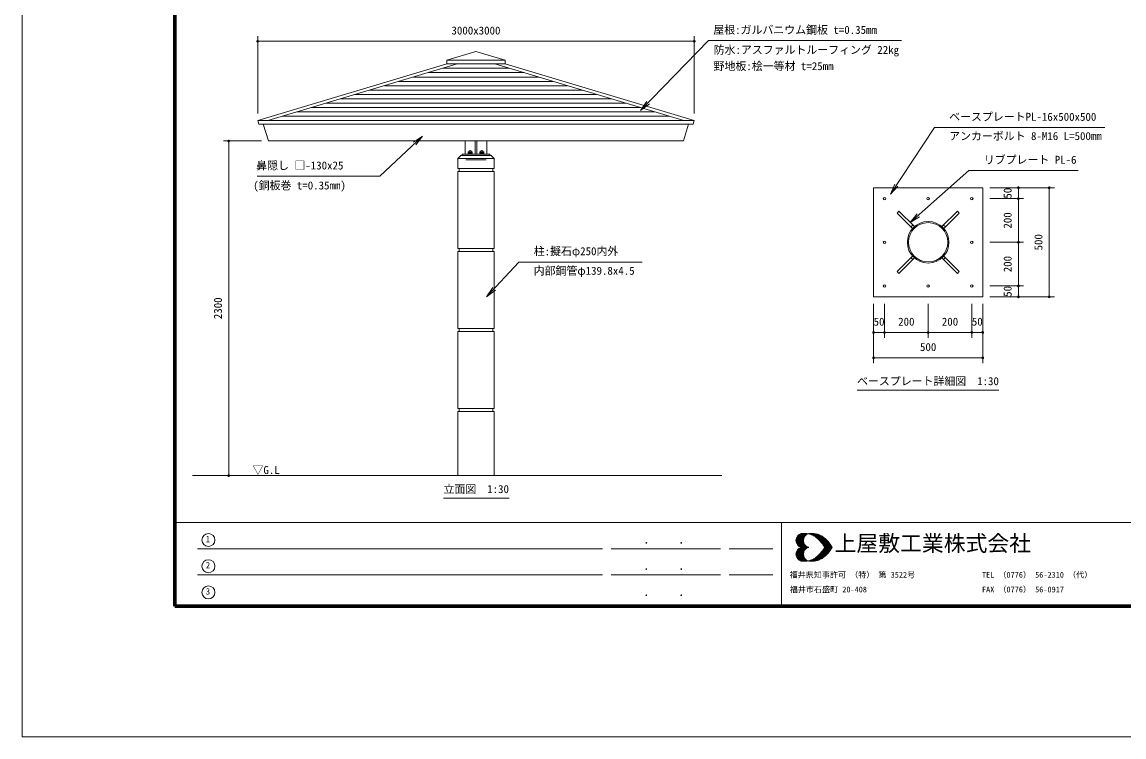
# Model space of a CAD drawing. Units: millimetres at full size, sheet at 1:30, with parts at other scales. Extents: x -600 to 13200, y -450 to 9360.
# Drawn here: x -600 to 6972, y -450 to 4465 of the extents above; entities that cross this region are included whole.
import ezdxf
from ezdxf.enums import TextEntityAlignment as Align

# ---------------------------------------------------------------- set-up
doc = ezdxf.new("R2010")
doc.units = ezdxf.units.MM
doc.header["$LTSCALE"] = 30
for name, color, linetype, lineweight in [('D-STR', 1, 'Continuous', 13), ('D-STR-DIM', 7, 'Continuous', 13), ('D-STR-HTXT', 7, 'Continuous', 13), ('D-STR-TXT', 7, 'Continuous', 13), ('D-TTL', 7, 'Continuous', 70), ('D-TTL-FRAM', 7, 'Continuous', 13), ('D-TTL-TXT', 7, 'Continuous', 13), ('V-nasSTD', 5, 'Continuous', 13)]:
    doc.layers.add(name, color=color, linetype=linetype, lineweight=lineweight)
doc.styles.add('ＭＳ ゴシック', font='')
doc.styles.get('ＭＳ ゴシック').set_extended_font_data('MS Gothic')

# ---------------------------------------------------------------- blocks, each defined once
blk = doc.blocks.new('filled_dot')
at = {"color": 0, "linetype": 'Continuous', "lineweight": -2, "const_width": 1.25}
blk.add_lwpolyline([(-0.625, 0, 1), (0.625, 0, 1)], format="xyb", close=True, dxfattribs=at)
blk = doc.blocks.new('open_arrow')
at = {"color": 0, "linetype": 'Continuous', "lineweight": -2}
blk.add_lwpolyline([(7.5, 1.25), (0, 0), (7.5, -1.25)], dxfattribs=at)

msp = doc.modelspace()

# ---------------------------------------------------------------- linework, layer by layer
at = {"layer": 'D-STR'}
for p, q in [((2319.25, 4202.78), (2519.25, 4262.78)), ((2719.25, 4202.78), (2519.25, 4262.78)), ((1019.25, 3786.68), (2319.25, 4176.68)), ((2389.96, 4176.68), (1089.96, 3786.68)), ((2319.25, 4202.78), (2319.25, 4176.68)), ((2719.25, 4202.78), (2319.25, 4202.78)), ((2319.25, 4176.68), (2719.25, 4176.68)), ((2648.54, 4176.68), (3948.54, 3786.68)), ((2719.25, 4202.78), (2719.25, 4176.68)), ((4019.25, 3786.68), (2719.25, 4176.68)), ((2189.96, 4116.68), (2848.54, 4116.68)), ((2289.96, 4146.68), (2748.54, 4146.68)), ((1889.96, 4026.68), (3148.54, 4026.68)), ((1989.96, 4056.68), (3048.54, 4056.68)), ((2089.96, 4086.68), (2948.54, 4086.68)), ((1689.96, 3966.68), (3348.54, 3966.68)), ((1789.96, 3996.68), (3248.54, 3996.68)), ((1389.96, 3876.68), (3648.54, 3876.68)), ((1489.96, 3906.68), (3548.54, 3906.68)), ((1589.96, 3936.68), (3448.54, 3936.68)), ((1019.25, 3786.68), (1026.43, 3762.73)), ((1019.25, 3786.68), (4019.25, 3786.68)), ((1189.96, 3816.68), (3848.54, 3816.68)), ((1289.96, 3846.68), (3748.54, 3846.68)), ((4019.25, 3786.68), (4012.07, 3762.73)), ((4012.07, 3762.73), (1026.43, 3762.73)), ((1057.75, 3762.73), (1092.52, 3646.83)), ((3980.74, 3762.73), (3945.97, 3646.83)), ((3945.97, 3646.83), (1092.52, 3646.83)), ((2444.25, 3555.83), (2444.25, 3646.83)), ((2594.25, 3555.83), (2594.25, 3646.83)), ((2494.25, 3559.03), (2464.25, 3559.03)), ((2464.25, 3559.03), (2464.25, 3555.83)), ((2465.39, 3570.73), (2467.85, 3572.03)), ((2465.39, 3559.03), (2465.39, 3570.73)), ((2490.65, 3572.03), (2467.85, 3572.03)), ((2472.32, 3559.03), (2472.32, 3570.73)), ((2479.25, 3553.23), (2479.25, 3574.63)), ((2486.18, 3559.03), (2486.18, 3570.73)), ((2493.11, 3570.73), (2490.65, 3572.03)), ((2493.11, 3559.03), (2493.11, 3570.73)), ((2494.25, 3559.03), (2494.25, 3555.83)), ((2544.25, 3559.03), (2574.25, 3559.03)), ((2544.25, 3559.03), (2544.25, 3555.83)), ((2545.39, 3570.73), (2547.85, 3572.03)), ((2545.39, 3559.03), (2545.39, 3570.73)), ((2547.85, 3572.03), (2570.65, 3572.03)), ((2552.32, 3559.03), (2552.32, 3570.73)), ((2559.25, 3553.23), (2559.25, 3574.63)), ((2566.18, 3559.03), (2566.18, 3570.73)), ((2573.11, 3570.73), (2570.65, 3572.03)), ((2573.11, 3559.03), (2573.11, 3570.73)), ((2574.25, 3559.03), (2574.25, 3555.83)), ((2644.25, 3526.83), (2394.25, 3526.83)), ((2614.6, 3546.83), (2423.9, 3546.83)), ((2589.15, 3517.83), (2449.35, 3517.83)), ((2484.25, 3555.83), (2454.25, 3555.83)), ((2494.25, 3555.83), (2464.25, 3555.83)), ((2544.25, 3555.83), (2574.25, 3555.83)), ((2554.25, 3555.83), (2584.25, 3555.83)), ((2394.25, 3436.83), (2394.25, 2906.83)), ((2404.25, 3456.83), (2634.25, 3456.83)), ((2634.25, 3436.83), (2404.25, 3436.83)), ((2644.25, 2906.83), (2644.25, 3436.83)), ((5508.56, 3055.93), (5521.29, 3068.66)), ((5732.04, 3068.66), (5744.77, 3055.93)), ((2394.25, 2886.83), (2394.25, 2356.83)), ((2404.25, 2906.83), (2634.25, 2906.83)), ((2634.25, 2886.83), (2404.25, 2886.83)), ((2644.25, 2356.83), (2644.25, 2886.83)), ((5521.29, 2832.45), (5508.56, 2845.18)), ((5744.77, 2845.18), (5732.04, 2832.45)), ((2404.25, 2356.83), (2634.25, 2356.83)), ((2394.25, 2336.83), (2394.25, 1806.83)), ((2634.25, 2336.83), (2404.25, 2336.83)), ((2644.25, 1806.83), (2644.25, 2336.83)), ((2394.25, 1786.83), (2394.25, 1346.83)), ((2404.25, 1806.83), (2634.25, 1806.83)), ((2634.25, 1786.83), (2404.25, 1786.83)), ((2644.25, 1346.83), (2644.25, 1786.83)), ((571.77, 1346.83), (4207.77, 1346.83))]:
    msp.add_line(p, q, dxfattribs=at)
for points in [[(2513.25, 3646.83), (2513.25, 3555.83), (2525.25, 3555.83), (2525.25, 3646.83)], [(2644.25, 3456.83), (2644.25, 3526.83), (2624.25, 3546.83), (2414.25, 3546.83), (2394.25, 3526.83), (2394.25, 3456.83)], [(2394.25, 3436.83), (2404.25, 3436.83), (2404.25, 3456.83), (2394.25, 3456.83)], [(2644.25, 3436.83), (2634.25, 3436.83), (2634.25, 3456.83), (2644.25, 3456.83)], [(2394.25, 2886.83), (2404.25, 2886.83), (2404.25, 2906.83), (2394.25, 2906.83)], [(2644.25, 2886.83), (2634.25, 2886.83), (2634.25, 2906.83), (2644.25, 2906.83)], [(2394.25, 2336.83), (2404.25, 2336.83), (2404.25, 2356.83), (2394.25, 2356.83)], [(2644.25, 2336.83), (2634.25, 2336.83), (2634.25, 2356.83), (2644.25, 2356.83)], [(2394.25, 1786.83), (2404.25, 1786.83), (2404.25, 1806.83), (2394.25, 1806.83)], [(2644.25, 1786.83), (2634.25, 1786.83), (2634.25, 1806.83), (2644.25, 1806.83)]]:
    msp.add_lwpolyline(points, dxfattribs=at)
for points in [[(2424.25, 3546.83), (2614.25, 3546.83), (2614.25, 3555.83), (2424.25, 3555.83)], [(5251.67, 2575.55), (6001.67, 2575.55), (6001.67, 3325.55), (5251.67, 3325.55)], [(5519.17, 3045.32), (5413.1, 3151.39), (5425.83, 3164.12), (5531.9, 3058.05)], [(5721.44, 3058.05), (5827.5, 3164.12), (5840.23, 3151.39), (5734.16, 3045.32)], [(5531.9, 2843.05), (5425.83, 2736.99), (5413.1, 2749.72), (5519.17, 2855.78)], [(5734.16, 2855.78), (5840.23, 2749.72), (5827.5, 2736.99), (5721.44, 2843.05)]]:
    msp.add_lwpolyline(points, close=True, dxfattribs=at)
for centre, radius in [((5326.67, 3250.55), 8.1), ((5626.67, 3250.55), 8.1), ((5926.67, 3250.55), 8.1), ((5626.67, 2950.55), 143.03), ((5626.67, 2950.55), 135.07), ((5326.67, 2950.55), 8.1), ((5926.67, 2950.55), 8.1), ((5326.67, 2650.55), 8.1), ((5626.67, 2650.55), 8.1), ((5926.67, 2650.55), 8.1)]:
    msp.add_circle(centre, radius, dxfattribs=at)
for centre, radius, start, end in [((2468.86, 3567.16), 4.98, 45.90122, 78.32053), ((2479.26, 3572.03), 9.38, 0, 180), ((2479.25, 3552.92), 19.11, 68.74529, 111.25471), ((2489.64, 3567.16), 4.98, 101.67947, 134.09878), ((2559.24, 3572.03), 9.38, 0, 180), ((2548.86, 3567.16), 4.98, 45.90122, 78.32053), ((2559.25, 3552.92), 19.11, 68.74529, 111.25471), ((2569.64, 3567.16), 4.98, 101.67947, 134.09878)]:
    msp.add_arc(centre, radius, start, end, dxfattribs=at)
at = {"layer": 'D-STR-DIM'}
for p, q in [((1019.25, 3834.68), (1019.25, 4368.03)), ((1019.25, 4332.03), (4019.25, 4332.03)), ((4019.25, 3834.68), (4019.25, 4368.03)), ((1044.52, 3646.83), (784.23, 3646.83)), ((820.23, 3646.83), (820.23, 1346.83)), ((6049.67, 3325.55), (6282.64, 3325.55)), ((6049.67, 3325.55), (6494.35, 3325.55)), ((6246.64, 3325.55), (6246.64, 3250.55)), ((6458.35, 3325.55), (6458.35, 2575.55)), ((6049.67, 3250.55), (6282.64, 3250.55)), ((6049.67, 3250.55), (6282.64, 3250.55)), ((6246.64, 3250.55), (6246.64, 2950.55)), ((6049.67, 2950.55), (6282.64, 2950.55)), ((6049.67, 2950.55), (6282.64, 2950.55)), ((6246.64, 2950.55), (6246.64, 2650.55)), ((6049.67, 2650.55), (6282.64, 2650.55)), ((6049.67, 2650.55), (6282.64, 2650.55)), ((6246.64, 2650.55), (6246.64, 2575.55)), ((6049.67, 2575.55), (6282.64, 2575.55)), ((6049.67, 2575.55), (6494.35, 2575.55)), ((5251.67, 2527.55), (5251.67, 2294.58)), ((5251.67, 2527.55), (5251.67, 2120.13)), ((5326.67, 2527.55), (5326.67, 2294.58)), ((5326.67, 2527.55), (5326.67, 2294.58)), ((5626.67, 2527.55), (5626.67, 2294.58)), ((5626.67, 2527.55), (5626.67, 2294.58)), ((5926.67, 2527.55), (5926.67, 2294.58)), ((5926.67, 2527.55), (5926.67, 2295.11)), ((6001.67, 2527.55), (6001.67, 2295.11)), ((6001.67, 2527.55), (6001.67, 2120.13)), ((5251.67, 2330.58), (5326.67, 2330.58)), ((5326.67, 2330.58), (5626.67, 2330.58)), ((5626.67, 2330.58), (5926.67, 2330.58)), ((5926.67, 2331.11), (6001.67, 2331.11)), ((5251.67, 2156.13), (6001.67, 2156.13)), ((2375.9, 1346.83), (784.23, 1346.83))]:
    msp.add_line(p, q, dxfattribs=at)
at = {"layer": 'D-STR-HTXT'}
for points in [[(3649.51, 3856.16), (4116.57, 4336.55), (4191.57, 4336.55), (5443.3, 4336.55)], [(5366.75, 3280.17), (5669.31, 3738.86), (5744.31, 3738.86), (6839.69, 3738.86)], [(2152.27, 3680.68), (1859.77, 3404.38), (1784.77, 3404.38), (1016.88, 3404.38)], [(5503.81, 3086.14), (5907.26, 3443.28), (5982.26, 3443.28), (6656.87, 3443.28)], [(2592.57, 2576.05), (2814.4, 2814.9), (2889.4, 2814.9), (3661.1, 2814.9)]]:
    msp.add_lwpolyline(points, dxfattribs=at)
at = {"layer": 'D-STR-TXT'}
for p, q in [((5138.16, 1933.36), (6113.16, 1933.36)), ((2296.39, 1191.57), (2746.39, 1191.57))]:
    msp.add_line(p, q, dxfattribs=at)
at = {"layer": 'D-TTL'}
msp.add_lwpolyline([(450, 450), (450, 8460), (12150, 8460), (12150, 450)], close=True, dxfattribs=at)
at = {"layer": 'D-TTL-FRAM'}
for p, q in [((450, 1023.66), (12150, 1023.66)), ((4618.84, 1023.66), (4618.84, 450)), ((3388.84, 843.66), (605.1, 843.66)), ((4198.84, 843.66), (3448.84, 843.66)), ((4258.84, 843.66), (4558.84, 843.66)), ((3388.84, 663.66), (605.1, 663.66)), ((4198.84, 663.66), (3448.84, 663.66)), ((4258.84, 663.66), (4558.84, 663.66))]:
    msp.add_line(p, q, dxfattribs=at)
at = {"layer": 'D-TTL-TXT'}
for p, q in [((4718.09, 901.17), (4766.22, 949.3)), ((4718.72, 894.3), (4773.72, 949.3)), ((4718.72, 908.67), (4758.72, 948.67)), ((4719.97, 888.67), (4780.59, 949.3)), ((4719.97, 913.67), (4780.59, 853.67)), ((4721.22, 883.05), (4786.84, 948.67)), ((4721.84, 918.67), (4748.72, 946.17)), ((4721.84, 919.3), (4787.47, 853.67)), ((4723.72, 878.67), (4793.72, 948.05)), ((4724.34, 923.67), (4794.34, 853.67)), ((4726.22, 928.67), (4773.09, 882.42)), ((4726.22, 873.67), (4774.34, 921.8)), ((4729.34, 869.92), (4770.59, 911.17)), ((4729.97, 932.42), (4769.97, 892.42)), ((4733.09, 936.17), (4769.34, 899.92)), ((4736.84, 939.3), (4769.34, 906.8)), ((4741.22, 941.8), (4770.59, 912.42)), ((4745.59, 944.92), (4772.47, 918.05)), ((4750.59, 946.8), (4774.34, 923.05)), ((4756.22, 948.67), (4776.84, 927.42)), ((4762.47, 949.3), (4779.97, 931.17)), ((4769.34, 949.3), (4783.09, 935.55)), ((4776.22, 949.3), (4786.84, 938.67)), ((4783.72, 949.3), (4791.22, 941.8)), ((4791.22, 948.67), (4795.59, 944.3)), ((4797.46, 944.92), (4799.34, 947.42)), ((4799.96, 946.8), (4800.59, 946.8)), ((4804.96, 946.17), (4808.09, 948.67)), ((4805.59, 948.67), (4808.71, 944.92)), ((4810.59, 944.3), (4815.59, 949.3)), ((4812.46, 948.67), (4819.34, 941.8)), ((4816.21, 943.05), (4823.09, 949.3)), ((4819.34, 948.67), (4829.96, 938.05)), ((4821.84, 941.17), (4829.96, 949.3)), ((4826.21, 949.3), (4844.34, 930.55)), ((4826.84, 939.3), (4836.84, 949.3)), ((4831.84, 936.8), (4843.09, 948.05)), ((4833.09, 948.67), (4928.71, 853.67)), ((4836.21, 934.3), (4848.71, 947.42)), ((4840.59, 948.67), (4935.59, 853.67)), ((4841.21, 932.42), (4854.96, 946.17)), ((4845.59, 929.3), (4860.59, 944.92)), ((4848.71, 947.42), (4942.46, 853.67)), ((4849.34, 926.8), (4866.21, 943.05)), ((4853.71, 923.67), (4871.84, 941.8)), ((4857.46, 946.17), (4949.96, 853.67)), ((4857.46, 920.55), (4876.84, 939.3)), ((4861.84, 917.42), (4881.84, 937.42)), ((4865.59, 914.3), (4886.21, 935.55)), ((4867.46, 943.05), (4956.84, 853.67)), ((4869.34, 911.17), (4891.21, 933.05)), ((4872.46, 907.42), (4895.59, 930.55)), ((4876.21, 904.3), (4899.96, 927.42)), ((4878.09, 939.3), (4963.71, 853.67)), ((4879.96, 900.55), (4903.71, 924.92)), ((4883.09, 896.8), (4908.09, 921.8)), ((4886.84, 893.05), (4911.84, 918.05)), ((4889.96, 889.3), (4915.59, 914.92)), ((4891.84, 932.42), (4960.59, 864.3)), ((4893.09, 885.55), (4919.34, 911.8)), ((4896.21, 881.8), (4923.09, 908.67)), ((4920.59, 911.17), (4937.46, 893.67)), ((4718.09, 901.8), (4766.22, 853.67)), ((4718.09, 804.92), (4766.22, 853.05)), ((4718.72, 908.05), (4773.72, 853.67)), ((4718.72, 893.67), (4759.34, 853.67)), ((4718.72, 798.67), (4773.72, 853.05)), ((4718.72, 813.05), (4759.34, 853.05)), ((4719.97, 793.05), (4780.59, 853.05)), ((4721.22, 884.92), (4750.59, 854.92)), ((4721.22, 821.8), (4750.59, 851.8)), ((4721.84, 787.42), (4787.47, 853.05)), ((4724.34, 783.05), (4794.34, 853.05)), ((4726.22, 833.05), (4774.34, 784.92)), ((4729.34, 836.8), (4770.59, 795.55)), ((4732.47, 866.17), (4769.34, 903.05)), ((4732.47, 840.55), (4769.34, 803.67)), ((4736.22, 863.05), (4769.34, 896.17)), ((4736.22, 843.67), (4769.34, 810.55)), ((4740.59, 859.92), (4771.22, 890.55)), ((4740.59, 846.8), (4771.22, 816.17)), ((4744.97, 857.42), (4772.47, 884.92)), ((4744.97, 849.3), (4772.47, 821.8)), ((4749.97, 854.92), (4774.34, 879.92)), ((4749.97, 851.8), (4774.34, 826.8)), ((4754.97, 853.67), (4776.84, 874.92)), ((4754.97, 853.05), (4776.84, 831.8)), ((4762.47, 853.67), (4779.97, 871.17)), ((4762.47, 853.05), (4779.97, 835.55)), ((4769.34, 853.67), (4783.09, 867.42)), ((4769.34, 853.05), (4783.09, 839.3)), ((4776.22, 853.67), (4786.22, 863.67)), ((4776.22, 853.05), (4786.22, 843.05)), ((4783.09, 853.67), (4790.59, 860.55)), ((4783.09, 853.05), (4790.59, 846.17)), ((4790.59, 853.67), (4794.97, 858.05)), ((4790.59, 853.05), (4794.97, 848.67)), ((4797.46, 853.67), (4799.96, 855.55)), ((4797.46, 853.05), (4799.96, 851.17)), ((4799.34, 855.55), (4801.84, 853.67)), ((4799.34, 851.17), (4801.84, 853.05)), ((4804.34, 853.67), (4804.96, 853.67)), ((4804.34, 853.05), (4804.96, 853.05)), ((4833.09, 758.05), (4928.71, 853.05)), ((4840.59, 758.05), (4935.59, 853.05)), ((4848.71, 759.3), (4942.46, 853.05)), ((4857.46, 760.55), (4949.96, 853.05)), ((4867.46, 763.67), (4956.84, 853.05)), ((4878.09, 767.42), (4963.71, 853.05)), ((4891.84, 774.3), (4960.59, 842.42)), ((4899.34, 878.05), (4926.84, 904.92)), ((4902.46, 873.67), (4930.59, 901.17)), ((4902.46, 833.05), (4930.59, 805.55)), ((4905.59, 869.92), (4933.71, 898.05)), ((4905.59, 869.3), (4921.21, 853.67)), ((4905.59, 837.42), (4921.21, 853.05)), ((4905.59, 836.8), (4933.71, 808.67)), ((4908.09, 865.55), (4936.84, 894.3)), ((4908.09, 841.17), (4936.84, 812.42)), ((4911.21, 861.17), (4940.59, 890.55)), ((4911.21, 845.55), (4940.59, 816.17)), ((4913.71, 856.8), (4943.71, 886.8)), ((4913.71, 849.92), (4943.71, 819.92)), ((4917.46, 853.67), (4946.84, 883.05)), ((4917.46, 853.05), (4946.84, 823.67)), ((4924.34, 853.67), (4949.96, 878.67)), ((4924.34, 853.05), (4949.96, 828.05)), ((4931.84, 853.67), (4953.09, 874.92)), ((4931.84, 853.05), (4953.09, 831.8)), ((4938.71, 853.67), (4956.21, 870.55)), ((4938.71, 853.05), (4956.21, 836.17)), ((4945.59, 853.67), (4958.71, 866.8)), ((4945.59, 853.05), (4958.71, 839.92)), ((4952.46, 853.67), (4961.84, 862.42)), ((4952.46, 853.05), (4961.84, 844.3)), ((4959.96, 853.67), (4964.34, 858.05)), ((4959.96, 853.05), (4964.34, 848.67)), ((4966.84, 853.67), (4967.46, 853.67)), ((4966.84, 853.05), (4967.46, 853.05)), ((4718.09, 805.55), (4766.22, 757.43)), ((4718.72, 812.42), (4773.72, 757.43)), ((4718.72, 798.05), (4758.72, 758.05)), ((4719.97, 818.05), (4780.59, 757.43)), ((4721.22, 823.67), (4786.84, 758.05)), ((4721.84, 788.05), (4748.72, 760.55)), ((4723.72, 828.05), (4793.72, 758.68)), ((4726.22, 778.05), (4773.09, 824.3)), ((4729.97, 774.3), (4769.97, 814.3)), ((4733.09, 770.55), (4769.34, 806.8)), ((4736.84, 767.42), (4769.34, 799.92)), ((4741.22, 764.92), (4770.59, 794.3)), ((4745.59, 761.8), (4772.47, 788.67)), ((4750.59, 759.92), (4774.34, 783.67)), ((4756.22, 758.05), (4776.84, 779.3)), ((4762.47, 757.43), (4779.97, 775.55)), ((4769.34, 757.43), (4783.09, 771.17)), ((4776.22, 757.43), (4786.84, 768.05)), ((4783.72, 757.43), (4791.22, 764.92)), ((4791.22, 758.05), (4795.59, 762.42)), ((4797.46, 761.8), (4799.34, 759.3)), ((4799.96, 759.92), (4800.59, 759.92)), ((4804.96, 760.55), (4808.09, 758.05)), ((4805.59, 758.05), (4808.71, 761.8)), ((4810.59, 762.42), (4815.59, 757.43)), ((4812.46, 758.05), (4819.34, 764.92)), ((4816.21, 763.67), (4823.09, 757.43)), ((4819.34, 758.05), (4829.96, 768.67)), ((4821.84, 765.55), (4829.96, 757.43)), ((4826.21, 757.43), (4844.34, 776.17)), ((4826.84, 767.42), (4836.84, 757.43)), ((4831.84, 769.92), (4843.09, 758.68)), ((4836.21, 772.42), (4848.71, 759.3)), ((4841.21, 774.3), (4854.96, 760.55)), ((4845.59, 777.42), (4860.59, 761.8)), ((4849.34, 779.92), (4866.21, 763.67)), ((4853.71, 783.05), (4871.84, 764.92)), ((4857.46, 786.17), (4876.84, 767.42)), ((4861.84, 789.3), (4881.84, 769.3)), ((4865.59, 792.42), (4886.21, 771.17)), ((4869.34, 795.55), (4891.21, 773.67)), ((4872.46, 799.3), (4895.59, 776.17)), ((4876.21, 802.42), (4899.96, 779.3)), ((4879.96, 806.17), (4903.71, 781.8)), ((4883.09, 809.92), (4908.09, 784.92)), ((4886.84, 813.67), (4911.84, 788.67)), ((4889.96, 817.42), (4915.59, 791.8)), ((4893.09, 821.17), (4919.34, 794.92)), ((4896.21, 824.92), (4923.09, 798.05)), ((4899.34, 828.67), (4926.84, 801.8)), ((4920.59, 795.55), (4937.46, 813.05))]:
    msp.add_line(p, q, dxfattribs=at)
for centre in [(680.98, 903.79), (680.98, 723.79), (680.98, 543.79)]:
    msp.add_circle(centre, 44.42, dxfattribs=at)
for centre, radius, start, end in [((4767.33, 901.04), 49.18, 105.2024, 254.7976), ((4773.56, 808.83), 140.97, 58.71735, 97.79751), ((4818.68, 901.04), 49.18, 105.2024, 254.7976), ((4824.91, 808.83), 140.97, 58.71735, 97.79751), ((4700.99, 725.76), 250.36, 30.69974, 54.3922), ((4752.34, 725.76), 250.36, 30.69974, 54.3922), ((4767.33, 806.12), 49.18, 105.2024, 254.7976), ((4818.68, 806.12), 49.18, 105.2024, 254.7976), ((4700.99, 981.4), 250.36, 305.6078, 329.30026), ((4752.34, 981.4), 250.36, 305.6078, 329.30026), ((4773.56, 898.33), 140.97, 262.20249, 301.28265), ((4824.91, 898.33), 140.97, 262.20249, 301.28265)]:
    msp.add_arc(centre, radius, start, end, dxfattribs=at)
at = {"layer": 'V-nasSTD'}
msp.add_lwpolyline([(-600, -450), (-600, 9360), (13200, 9360), (13200, -450)], close=True, dxfattribs=at)

# ---------------------------------------------------------------- block references
at = {"layer": 'D-STR-DIM', "xscale": 7.5, "yscale": 7.5}
for p in [(1019.25, 4332.03), (5251.67, 2330.58), (5326.67, 2330.58), (5626.67, 2330.58), (5926.67, 2331.11), (5251.67, 2156.13)]:
    msp.add_blockref('filled_dot', p, dxfattribs=at)
for p, rotation in [((4019.25, 4332.03), 180), ((820.23, 3646.83), 270), ((6246.64, 3325.55), 270), ((6458.35, 3325.55), 270), ((6246.64, 3250.55), 90), ((6246.64, 3250.55), 270), ((6246.64, 2950.55), 90), ((6246.64, 2950.55), 270), ((6246.64, 2650.55), 90), ((6246.64, 2650.55), 270), ((6246.64, 2575.55), 90), ((6458.35, 2575.55), 90), ((5326.67, 2330.58), 180), ((5626.67, 2330.58), 180), ((5926.67, 2330.58), 180), ((6001.67, 2331.11), 180), ((6001.67, 2156.13), 180), ((820.23, 1346.83), 90)]:
    msp.add_blockref('filled_dot', p, dxfattribs=dict(at, rotation=rotation))
at = {"layer": 'D-STR-HTXT', "xscale": 10, "yscale": 10}
for p, rotation in [((3649.51, 3856.16), 45.8), ((2152.27, 3680.68), 223.4), ((5366.75, 3280.17), 56.6), ((5503.81, 3086.14), 41.5), ((2592.57, 2576.05), 47.1)]:
    msp.add_blockref('open_arrow', p, dxfattribs=dict(at, rotation=rotation))

# ---------------------------------------------------------------- texts
at = {"layer": 'D-STR-DIM', "style": 'ＭＳ ゴシック'}
for s, p in [('3000x3000', (2519.25, 4433.66)), ('50', (5289.17, 2432.21)), ('200', (5476.67, 2432.21)), ('200', (5776.67, 2432.21)), ('50', (5964.17, 2432.74)), ('500', (5626.67, 2257.76))]:
    msp.add_text(s, height=54.99, dxfattribs=at).set_placement(p, align=Align.TOP_CENTER)
for s, p in [('50', (6145.01, 3288.05)), ('200', (6145.01, 3100.55)), ('500', (6356.72, 2950.55)), ('200', (6145.01, 2800.55)), ('50', (6145.01, 2613.05)), ('2300', (718.6, 2496.83))]:
    msp.add_text(s, height=54.99, rotation=90, dxfattribs=at).set_placement(p, align=Align.TOP_CENTER)
at = {"layer": 'D-STR-HTXT', "style": 'ＭＳ ゴシック'}
for s, p in [('屋根:ガルバニウム鋼板 t=0.35mm', (4150.47, 4438.18)), ('防水:アスファルトルーフィング 22kg', (4152.34, 4300.75)), ('野地板:桧一等材 t=25mm', (4152.34, 4188.84)), ('ベースプレートPL-16x500x500', (5770.95, 3840.49)), ('アンカーボルト 8-M16 L=500mm', (5770.95, 3708.15)), ('鼻隠し □-130x25', (1009.23, 3506.01)), ('リブプレート PL-6', (6008.89, 3544.91)), ('(銅板巻 t=0.35mm)', (988.67, 3368.58)), ('柱:擬石φ250内外', (2916.04, 2916.53)), ('内部鋼管φ139.8x4.5', (2916.04, 2782.22))]:
    msp.add_text(s, height=54.99, dxfattribs=at).set_placement(p, align=Align.TOP_LEFT)
at = {"layer": 'D-STR-TXT', "style": 'ＭＳ ゴシック'}
for s, p in [('ベースプレート詳細図\u30001:30', (5138.16, 2023.36)), ('▽G.L', (983.52, 1412.51)), ('立面図\u30001:30', (2296.39, 1281.57))]:
    msp.add_text(s, height=54.99, dxfattribs=at).set_placement(p, align=Align.TOP_LEFT)
at = {"layer": 'D-TTL-FRAM', "style": 'ＭＳ ゴシック'}
for p in [(3667.49, 859.26), (3907.49, 859.26), (3667.49, 679.26), (3907.49, 679.26), (3667.49, 499.26), (3907.49, 499.26)]:
    msp.add_text('.', height=65.98, dxfattribs=at).set_placement(p, align=Align.BOTTOM_LEFT)
at = {"layer": 'D-TTL-TXT', "style": 'ＭＳ ゴシック'}
for s, height, p in [('1', 43.99, (662.65, 875.28)), ('上屋敷工業株式会社', 110, (4983.4, 793.23)), ('2', 43.99, (662.65, 695.28)), ('福井県知事許可 （特） 第 3522号', 39.59, (4674.44, 632.97)), ('TEL （0776） 56-2310 （代）', 39.59, (5996.4, 632.97)), ('3', 43.99, (662.65, 515.28)), ('福井市石盛町 20-408', 39.59, (4675.54, 532.22)), ('FAX （0776） 56-0917', 39.59, (5996.4, 532.22))]:
    msp.add_text(s, height=height, dxfattribs=at).set_placement(p, align=Align.BOTTOM_LEFT)

doc.saveas('drawing.dxf')
